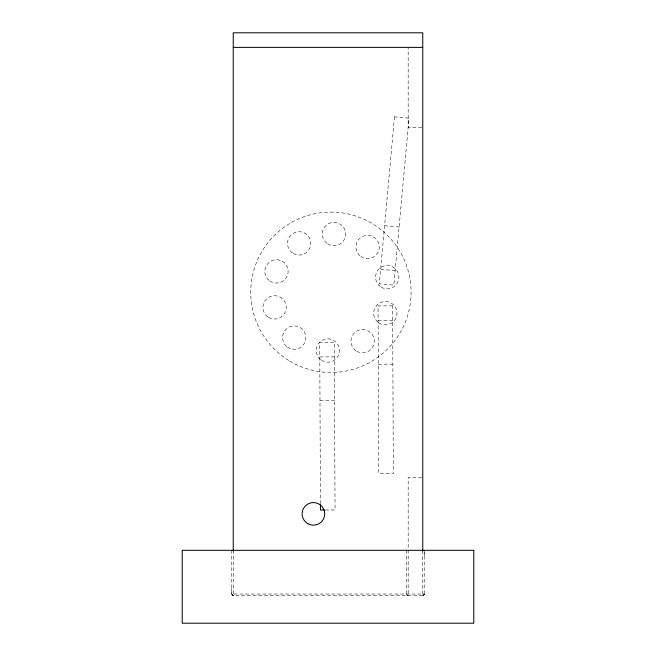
<?xml version="1.0" encoding="UTF-8"?>
<svg xmlns="http://www.w3.org/2000/svg" width="656" height="656" viewBox="0 0 656 656"><rect width="100%" height="100%" fill="white"/><g stroke="black" fill="none" stroke-linecap="round" stroke-linejoin="round"><path stroke-width="0.49" stroke-dasharray="3.28 2.46" d="M424.211 550.31L424.211 594.041L423.038 595.476L233.241 595.5L231.814 594.328L231.789 588.58M424.211 555.78L424.211 552.131M423.202 595.435C422.3 595.755 424.629 595 424.211 594.041A1.46 1.46 0 0 1 422.759 595.5L422.759 550.31M423.571 595.254L424.211 594.041M423.317 595.394L423.038 595.476M378.102 320.505L392.673 320.44M319.784 356.946L334.363 356.88M378.291 364.236L392.87 364.17M319.98 400.677L334.56 400.611M325.327 509.991L335.044 509.95L334.298 342.301L319.726 342.366L320.44 502.857M421.783 127.559L408.18 127.559L408.18 47.38M421.783 477.42L408.18 477.42L408.18 549.031M231.789 550.31L231.789 594.041L424.17 594.041M231.896 594.598L233.241 595.5A1.46 1.46 0 0 1 231.789 594.041L232.068 594.902L231.789 594.041M384.596 225.721L399.11 227.033M380.644 269.272L395.158 270.592M408.18 595.5L407.146 595.074M232.035 594.853L233.241 595.5M408.18 550.056L408.18 594.041M406.72 550.31L406.72 594.041M233.241 550.31L233.241 595.459M408.155 595.328A1.952 1.378 -90 0 1 406.589 594.115M394.477 116.834L379.324 283.794L393.838 285.106L409 118.154L394.477 116.834M392.608 305.86L378.036 305.926L378.783 473.566L393.354 473.501L392.608 305.86M289.657 361.03A80.18 80.18 0 0 0 411.082 293.642A80.18 80.18 0 0 0 292.01 222.179A80.18 80.18 0 0 0 289.657 361.03M381.243 287.189A11.66 11.66 0 0 0 398.905 277.39A11.66 11.66 0 0 0 381.579 266.992A11.66 11.66 0 0 0 381.243 287.189M378.66 322.727A11.66 11.66 0 0 0 396.97 314.199A11.66 11.66 0 0 0 380.431 302.605A11.66 11.66 0 0 0 378.66 322.727M356.815 351.272A11.66 11.66 0 0 0 374.338 341.227A11.66 11.66 0 0 0 356.872 331.067A11.66 11.66 0 0 0 356.815 351.272M321.514 360.292A11.66 11.66 0 0 0 339.513 351.124A11.66 11.66 0 0 0 322.572 340.12A11.66 11.66 0 0 0 321.514 360.292M287.394 347.057A11.66 11.66 0 0 0 305.819 338.783A11.66 11.66 0 0 0 289.444 326.959A11.66 11.66 0 0 0 287.394 347.057M268.591 317.373A11.66 11.66 0 0 0 286.254 307.574A11.66 11.66 0 0 0 268.935 297.176A11.66 11.66 0 0 0 268.591 317.373M269.788 280.94A11.66 11.66 0 0 0 288.099 272.412A11.66 11.66 0 0 0 271.551 260.817A11.66 11.66 0 0 0 269.788 280.94M293.298 253.462A11.66 11.66 0 0 0 310.821 243.417A11.66 11.66 0 0 0 293.355 233.265A11.66 11.66 0 0 0 293.298 253.462M327.615 243.835A11.66 11.66 0 0 0 345.614 234.659A11.66 11.66 0 0 0 328.672 223.663A11.66 11.66 0 0 0 327.615 243.835M360.784 256.422A11.66 11.66 0 0 0 379.217 248.148A11.66 11.66 0 0 0 362.834 236.324A11.66 11.66 0 0 0 360.784 256.422"/><path stroke-width="0.98" d="M324.359 509.991L320.472 510.007L320.44 503.882M233.241 47.38L422.759 47.38M422.759 551.081L422.759 32.8L233.241 32.8L233.241 551.048M473.78 550.31L182.22 550.31L182.22 623.2L473.78 623.2L473.78 550.31M307.771 523.652A11.3 11.3 0 0 0 324.72 513.869A11.3 11.3 0 0 0 307.771 504.079A11.3 11.3 0 0 0 307.771 523.652"/></g></svg>
